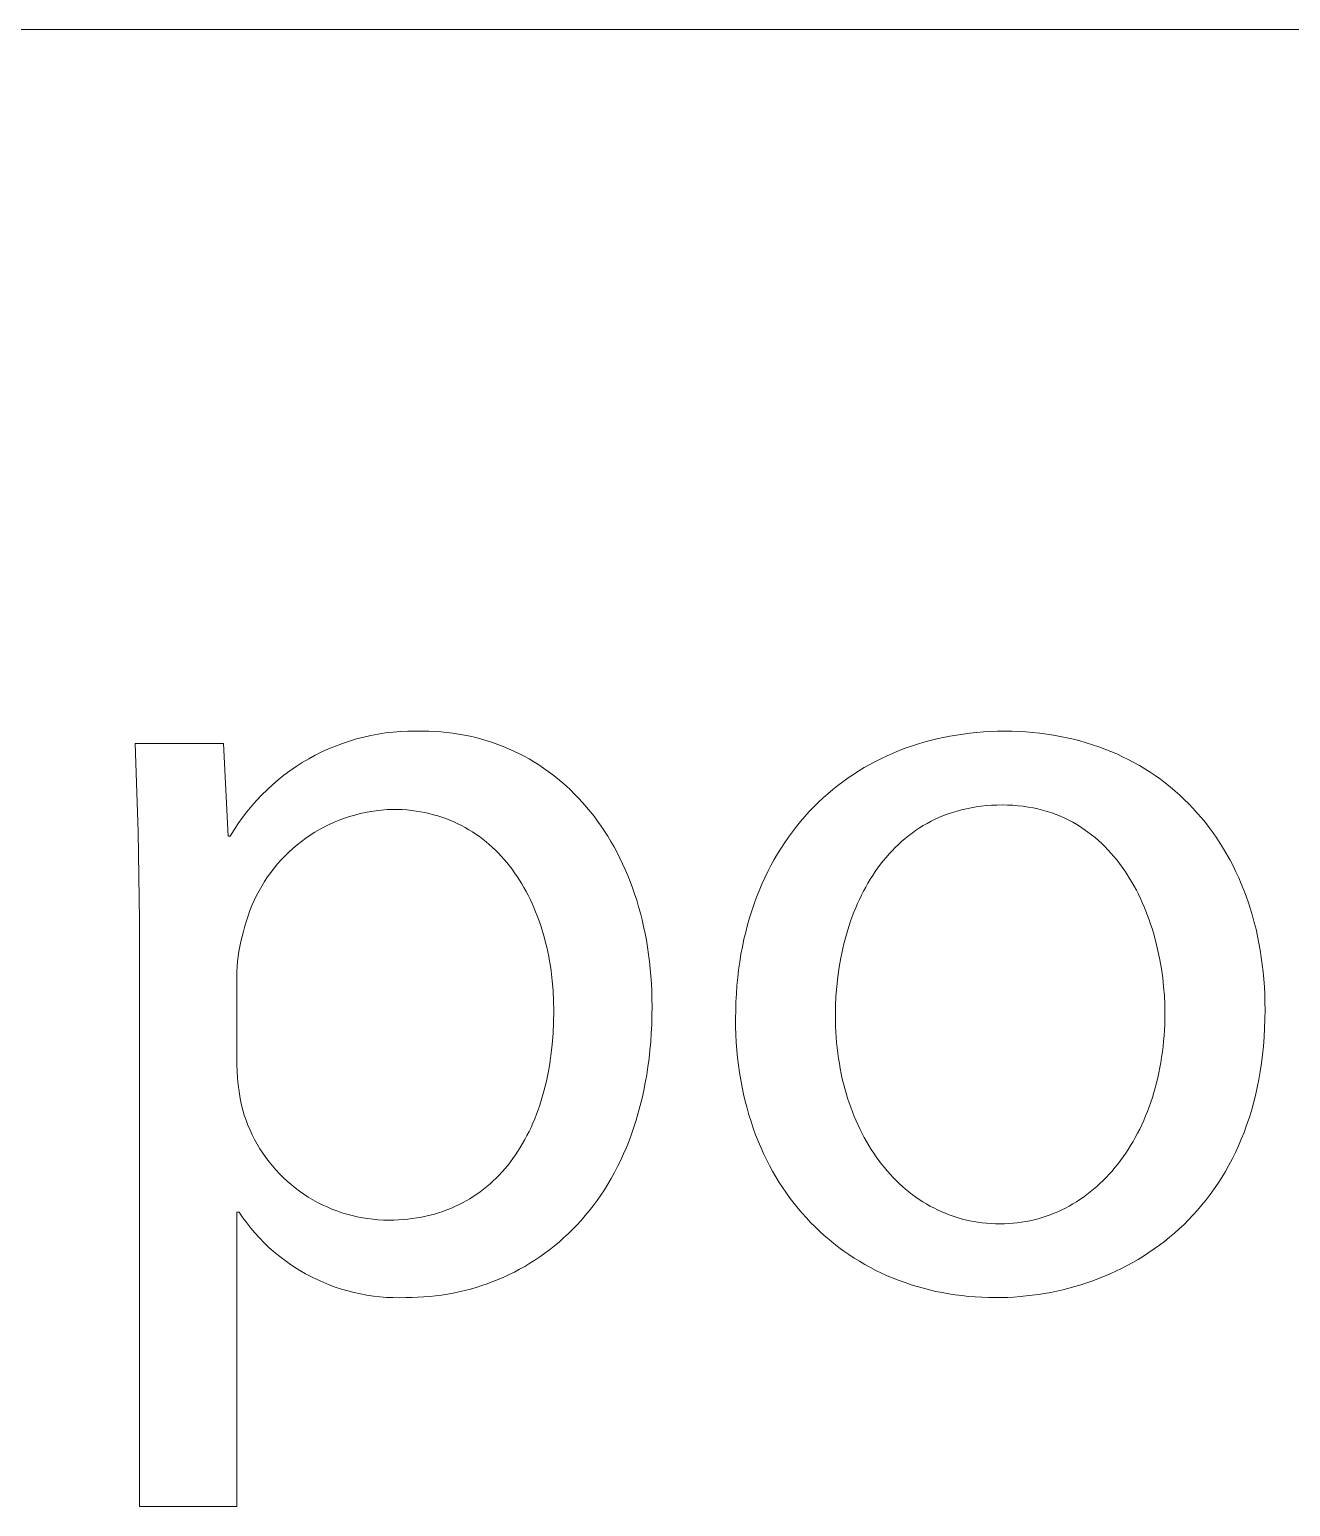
# Model space of a CAD drawing. Header units: millimetres. Extents: x 0 to 4030, y 0 to 2816.
# Drawn here: x 3853.4 to 3898.8, y 397.3 to 450.5 of the extents above; entities that cross this region are included whole.
import ezdxf

# ---------------------------------------------------------------- set-up
doc = ezdxf.new("R2010")
doc.units = ezdxf.units.MM
doc.header["$MEASUREMENT"] = 0
doc.layers.add('Domyślny', color=7, linetype='Continuous', true_color=0x000000)

msp = doc.modelspace()

# ---------------------------------------------------------------- linework, layer by layer
at = {"layer": 'Domyślny', "color": 18, "lineweight": 15, "true_color": 0x000000}
for p, q in [((4026.416, 450.533), (2507.18, 450.533)), ((3857.289, 421.615), (3857.184, 424.802)), ((3857.184, 424.802), (3860.365, 424.802)), ((3860.365, 424.802), (3860.539, 421.46)), ((3864.4, 424.71), (3864.65, 424.805)), ((3864.65, 424.805), (3864.904, 424.89)), ((3864.904, 424.89), (3865.161, 424.967)), ((3865.161, 424.967), (3865.42, 425.035)), ((3865.42, 425.035), (3865.681, 425.093)), ((3865.681, 425.093), (3865.944, 425.143)), ((3865.944, 425.143), (3866.209, 425.183)), ((3866.209, 425.183), (3866.475, 425.214)), ((3866.475, 425.214), (3866.742, 425.235)), ((3866.742, 425.235), (3867.009, 425.248)), ((3867.009, 425.248), (3867.277, 425.251)), ((3867.277, 425.251), (3867.545, 425.245)), ((3867.545, 425.245), (3867.765, 425.242)), ((3867.765, 425.242), (3867.984, 425.233)), ((3867.984, 425.233), (3868.201, 425.219)), ((3868.201, 425.219), (3868.416, 425.198)), ((3868.416, 425.198), (3868.629, 425.173)), ((3868.629, 425.173), (3868.84, 425.141)), ((3868.84, 425.141), (3869.049, 425.104)), ((3869.049, 425.104), (3869.256, 425.062)), ((3869.256, 425.062), (3869.461, 425.014)), ((3869.461, 425.014), (3869.664, 424.96)), ((3869.664, 424.96), (3869.864, 424.902)), ((3869.864, 424.902), (3870.062, 424.838)), ((3870.062, 424.838), (3870.258, 424.768)), ((3885.159, 424.706), (3885.383, 424.779)), ((3885.383, 424.779), (3885.611, 424.847)), ((3885.611, 424.847), (3885.84, 424.91)), ((3885.84, 424.91), (3886.073, 424.967)), ((3886.073, 424.967), (3886.307, 425.019)), ((3886.307, 425.019), (3886.544, 425.066)), ((3886.544, 425.066), (3886.783, 425.107)), ((3886.783, 425.107), (3887.024, 425.143)), ((3887.024, 425.143), (3887.268, 425.174)), ((3887.268, 425.174), (3887.513, 425.199)), ((3887.513, 425.199), (3887.76, 425.218)), ((3887.76, 425.218), (3888.01, 425.232)), ((3888.01, 425.232), (3888.26, 425.24)), ((3888.26, 425.24), (3888.513, 425.243)), ((3888.513, 425.243), (3888.775, 425.24)), ((3888.775, 425.24), (3889.034, 425.231)), ((3889.034, 425.231), (3889.29, 425.217)), ((3889.29, 425.217), (3889.543, 425.196)), ((3889.543, 425.196), (3889.794, 425.17)), ((3889.794, 425.17), (3890.041, 425.138)), ((3890.041, 425.138), (3890.286, 425.1)), ((3890.286, 425.1), (3890.527, 425.057)), ((3890.527, 425.057), (3890.766, 425.008)), ((3890.766, 425.008), (3891.002, 424.954)), ((3891.002, 424.954), (3891.234, 424.894)), ((3891.234, 424.894), (3891.463, 424.829)), ((3891.463, 424.829), (3891.689, 424.758)), ((3863.204, 424.111), (3863.435, 424.248)), ((3863.435, 424.248), (3863.67, 424.376)), ((3863.67, 424.376), (3863.909, 424.496)), ((3863.909, 424.496), (3864.153, 424.607)), ((3864.153, 424.607), (3864.4, 424.71)), ((3870.258, 424.768), (3870.451, 424.694)), ((3870.451, 424.694), (3870.641, 424.614)), ((3870.641, 424.614), (3870.83, 424.529)), ((3870.83, 424.529), (3871.015, 424.439)), ((3871.015, 424.439), (3871.198, 424.344)), ((3871.198, 424.344), (3871.378, 424.244)), ((3871.378, 424.244), (3871.556, 424.139)), ((3883.869, 424.157), (3884.077, 424.261)), ((3884.077, 424.261), (3884.287, 424.36)), ((3884.287, 424.36), (3884.501, 424.455)), ((3884.501, 424.455), (3884.717, 424.543)), ((3884.717, 424.543), (3884.937, 424.627)), ((3884.937, 424.627), (3885.159, 424.706)), ((3891.689, 424.758), (3891.912, 424.682)), ((3891.912, 424.682), (3892.132, 424.601)), ((3892.132, 424.601), (3892.348, 424.515)), ((3892.348, 424.515), (3892.56, 424.423)), ((3892.56, 424.423), (3892.77, 424.326)), ((3892.77, 424.326), (3892.976, 424.225)), ((3862.543, 423.655), (3862.758, 423.815)), ((3862.758, 423.815), (3862.979, 423.967)), ((3862.979, 423.967), (3863.204, 424.111)), ((3871.556, 424.139), (3871.73, 424.029)), ((3871.73, 424.029), (3871.902, 423.914)), ((3871.902, 423.914), (3872.071, 423.795)), ((3872.071, 423.795), (3872.237, 423.671)), ((3883.071, 423.688), (3883.265, 423.813)), ((3883.265, 423.813), (3883.463, 423.933)), ((3883.463, 423.933), (3883.665, 424.047)), ((3883.665, 424.047), (3883.869, 424.157)), ((3892.976, 424.225), (3893.178, 424.118)), ((3893.178, 424.118), (3893.377, 424.006)), ((3893.377, 424.006), (3893.572, 423.889)), ((3893.572, 423.889), (3893.763, 423.768)), ((3893.763, 423.768), (3893.951, 423.642)), ((3861.933, 423.133), (3862.131, 423.314)), ((3862.131, 423.314), (3862.334, 423.488)), ((3862.334, 423.488), (3862.543, 423.655)), ((3872.237, 423.671), (3872.399, 423.542)), ((3872.399, 423.542), (3872.559, 423.408)), ((3872.559, 423.408), (3872.716, 423.27)), ((3872.716, 423.27), (3872.869, 423.127)), ((3882.326, 423.14), (3882.507, 423.285)), ((3882.507, 423.285), (3882.691, 423.424)), ((3882.691, 423.424), (3882.879, 423.559)), ((3882.879, 423.559), (3883.071, 423.688)), ((3893.951, 423.642), (3894.135, 423.511)), ((3894.135, 423.511), (3894.315, 423.375)), ((3894.315, 423.375), (3894.491, 423.234)), ((3894.491, 423.234), (3894.664, 423.089)), ((3861.382, 422.55), (3861.559, 422.75)), ((3861.559, 422.75), (3861.743, 422.945)), ((3861.743, 422.945), (3861.933, 423.133)), ((3872.869, 423.127), (3873.019, 422.979)), ((3873.019, 422.979), (3873.166, 422.827)), ((3873.166, 422.827), (3873.31, 422.671)), ((3873.31, 422.671), (3873.45, 422.51)), ((3881.64, 422.514), (3881.806, 422.678)), ((3881.806, 422.678), (3881.975, 422.837)), ((3881.975, 422.837), (3882.149, 422.991)), ((3882.149, 422.991), (3882.326, 423.14)), ((3894.664, 423.089), (3894.832, 422.939)), ((3894.832, 422.939), (3894.997, 422.785)), ((3894.997, 422.785), (3895.158, 422.627)), ((3860.894, 421.912), (3861.049, 422.13)), ((3861.049, 422.13), (3861.212, 422.343)), ((3861.212, 422.343), (3861.382, 422.55)), ((3864.911, 422.169), (3864.724, 422.106)), ((3865.099, 422.224), (3864.911, 422.169)), ((3865.29, 422.273), (3865.099, 422.224)), ((3865.482, 422.316), (3865.29, 422.273)), ((3865.675, 422.351), (3865.482, 422.316)), ((3865.87, 422.38), (3865.675, 422.351)), ((3866.065, 422.402), (3865.87, 422.38)), ((3866.261, 422.418), (3866.065, 422.402)), ((3866.458, 422.426), (3866.261, 422.418)), ((3866.632, 422.424), (3866.458, 422.426)), ((3866.804, 422.417), (3866.632, 422.424)), ((3866.973, 422.405), (3866.804, 422.417)), ((3867.14, 422.388), (3866.973, 422.405)), ((3867.304, 422.366), (3867.14, 422.388)), ((3867.466, 422.34), (3867.304, 422.366)), ((3867.626, 422.31), (3867.466, 422.34)), ((3867.783, 422.275), (3867.626, 422.31)), ((3867.937, 422.236), (3867.783, 422.275)), ((3868.089, 422.192), (3867.937, 422.236)), ((3868.238, 422.144), (3868.089, 422.192)), ((3868.384, 422.092), (3868.238, 422.144)), ((3873.45, 422.51), (3873.587, 422.345)), ((3873.587, 422.345), (3873.72, 422.176)), ((3873.72, 422.176), (3873.849, 422.002)), ((3881.167, 421.994), (3881.321, 422.172)), ((3881.321, 422.172), (3881.478, 422.345)), ((3881.478, 422.345), (3881.64, 422.514)), ((3886.169, 422.14), (3886.018, 422.072)), ((3886.323, 422.204), (3886.169, 422.14)), ((3886.48, 422.263), (3886.323, 422.204)), ((3886.641, 422.317), (3886.48, 422.263)), ((3886.805, 422.367), (3886.641, 422.317)), ((3886.972, 422.412), (3886.805, 422.367)), ((3887.143, 422.452), (3886.972, 422.412)), ((3887.317, 422.487), (3887.143, 422.452)), ((3887.494, 422.517), (3887.317, 422.487)), ((3887.675, 422.542), (3887.494, 422.517)), ((3887.859, 422.561), (3887.675, 422.542)), ((3888.047, 422.575), (3887.859, 422.561)), ((3888.238, 422.583), (3888.047, 422.575)), ((3888.433, 422.586), (3888.238, 422.583)), ((3888.628, 422.583), (3888.433, 422.586)), ((3888.819, 422.574), (3888.628, 422.583)), ((3889.007, 422.559), (3888.819, 422.574)), ((3889.191, 422.538), (3889.007, 422.559)), ((3889.371, 422.512), (3889.191, 422.538)), ((3889.548, 422.48), (3889.371, 422.512)), ((3889.721, 422.442), (3889.548, 422.48)), ((3889.891, 422.4), (3889.721, 422.442)), ((3890.057, 422.352), (3889.891, 422.4)), ((3890.219, 422.299), (3890.057, 422.352)), ((3890.378, 422.241), (3890.219, 422.299)), ((3890.534, 422.178), (3890.378, 422.241)), ((3890.686, 422.11), (3890.534, 422.178)), ((3895.158, 422.627), (3895.314, 422.464)), ((3895.314, 422.464), (3895.466, 422.296)), ((3895.466, 422.296), (3895.615, 422.124)), ((3895.615, 422.124), (3895.759, 421.948)), ((3857.332, 418.427), (3857.289, 421.615)), ((3860.606, 421.46), (3860.746, 421.688)), ((3860.746, 421.688), (3860.894, 421.912)), ((3863.66, 421.601), (3863.494, 421.496)), ((3863.829, 421.701), (3863.66, 421.601)), ((3864.002, 421.794), (3863.829, 421.701)), ((3864.179, 421.882), (3864.002, 421.794)), ((3864.358, 421.963), (3864.179, 421.882)), ((3864.54, 422.038), (3864.358, 421.963)), ((3864.724, 422.106), (3864.54, 422.038)), ((3868.529, 422.036), (3868.384, 422.092)), ((3868.67, 421.975), (3868.529, 422.036)), ((3868.809, 421.911), (3868.67, 421.975)), ((3868.945, 421.843), (3868.809, 421.911)), ((3869.079, 421.771), (3868.945, 421.843)), ((3869.21, 421.695), (3869.079, 421.771)), ((3869.339, 421.615), (3869.21, 421.695)), ((3869.465, 421.532), (3869.339, 421.615)), ((3873.849, 422.002), (3873.975, 421.824)), ((3873.975, 421.824), (3874.098, 421.642)), ((3874.098, 421.642), (3874.216, 421.456)), ((3880.732, 421.431), (3880.873, 421.623)), ((3880.873, 421.623), (3881.018, 421.811)), ((3881.018, 421.811), (3881.167, 421.994)), ((3885.314, 421.667), (3885.183, 421.573)), ((3885.448, 421.756), (3885.314, 421.667)), ((3885.586, 421.841), (3885.448, 421.756)), ((3885.727, 421.922), (3885.586, 421.841)), ((3885.871, 421.999), (3885.727, 421.922)), ((3886.018, 422.072), (3885.871, 421.999)), ((3890.834, 422.038), (3890.686, 422.11)), ((3890.979, 421.961), (3890.834, 422.038)), ((3891.121, 421.88), (3890.979, 421.961)), ((3891.259, 421.794), (3891.121, 421.88)), ((3891.394, 421.705), (3891.259, 421.794)), ((3891.526, 421.611), (3891.394, 421.705)), ((3891.654, 421.514), (3891.526, 421.611)), ((3895.759, 421.948), (3895.898, 421.768)), ((3895.898, 421.768), (3896.034, 421.583)), ((3896.034, 421.583), (3896.165, 421.395)), ((3860.539, 421.46), (3860.606, 421.46)), ((3863.019, 421.146), (3862.869, 421.019)), ((3863.173, 421.268), (3863.019, 421.146)), ((3863.331, 421.385), (3863.173, 421.268)), ((3863.494, 421.496), (3863.331, 421.385)), ((3869.588, 421.445), (3869.465, 421.532)), ((3869.709, 421.354), (3869.588, 421.445)), ((3869.827, 421.26), (3869.709, 421.354)), ((3869.942, 421.162), (3869.827, 421.26)), ((3870.055, 421.061), (3869.942, 421.162)), ((3870.165, 420.957), (3870.055, 421.061)), ((3874.216, 421.456), (3874.331, 421.266)), ((3874.331, 421.266), (3874.442, 421.072)), ((3874.442, 421.072), (3874.549, 420.873)), ((3880.463, 421.033), (3880.595, 421.234)), ((3880.595, 421.234), (3880.732, 421.431)), ((3884.575, 421.052), (3884.463, 420.937)), ((3884.69, 421.163), (3884.575, 421.052)), ((3884.809, 421.271), (3884.69, 421.163)), ((3884.93, 421.376), (3884.809, 421.271)), ((3885.055, 421.476), (3884.93, 421.376)), ((3885.183, 421.573), (3885.055, 421.476)), ((3891.779, 421.412), (3891.654, 421.514)), ((3891.901, 421.307), (3891.779, 421.412)), ((3892.019, 421.198), (3891.901, 421.307)), ((3892.134, 421.086), (3892.019, 421.198)), ((3892.246, 420.971), (3892.134, 421.086)), ((3896.165, 421.395), (3896.292, 421.202)), ((3896.292, 421.202), (3896.414, 421.005)), ((3862.447, 420.607), (3862.316, 420.46)), ((3862.583, 420.749), (3862.447, 420.607)), ((3862.723, 420.886), (3862.583, 420.749)), ((3862.869, 421.019), (3862.723, 420.886)), ((3870.272, 420.85), (3870.165, 420.957)), ((3870.376, 420.739), (3870.272, 420.85)), ((3870.478, 420.625), (3870.376, 420.739)), ((3870.577, 420.508), (3870.478, 420.625)), ((3874.549, 420.873), (3874.652, 420.671)), ((3874.652, 420.671), (3874.751, 420.465)), ((3880.095, 420.401), (3880.213, 420.616)), ((3880.213, 420.616), (3880.336, 420.827)), ((3880.336, 420.827), (3880.463, 421.033)), ((3884.146, 420.574), (3884.046, 420.447)), ((3884.248, 420.698), (3884.146, 420.574)), ((3884.354, 420.819), (3884.248, 420.698)), ((3884.463, 420.937), (3884.354, 420.819)), ((3892.355, 420.852), (3892.246, 420.971)), ((3892.46, 420.73), (3892.355, 420.852)), ((3892.563, 420.605), (3892.46, 420.73)), ((3892.662, 420.477), (3892.563, 420.605)), ((3896.414, 421.005), (3896.532, 420.805)), ((3896.532, 420.805), (3896.646, 420.6)), ((3896.646, 420.6), (3896.754, 420.392)), ((3861.955, 419.993), (3861.846, 419.829)), ((3862.07, 420.153), (3861.955, 419.993)), ((3862.19, 420.308), (3862.07, 420.153)), ((3862.316, 420.46), (3862.19, 420.308)), ((3870.674, 420.388), (3870.577, 420.508)), ((3870.767, 420.266), (3870.674, 420.388)), ((3870.858, 420.14), (3870.767, 420.266)), ((3870.947, 420.011), (3870.858, 420.14)), ((3871.032, 419.88), (3870.947, 420.011)), ((3874.751, 420.465), (3874.846, 420.256)), ((3874.846, 420.256), (3874.937, 420.042)), ((3874.937, 420.042), (3875.024, 419.825)), ((3879.873, 419.958), (3879.981, 420.182)), ((3879.981, 420.182), (3880.095, 420.401)), ((3883.766, 420.048), (3883.679, 419.91)), ((3883.856, 420.184), (3883.766, 420.048)), ((3883.95, 420.317), (3883.856, 420.184)), ((3884.046, 420.447), (3883.95, 420.317)), ((3892.758, 420.347), (3892.662, 420.477)), ((3892.851, 420.214), (3892.758, 420.347)), ((3892.94, 420.078), (3892.851, 420.214)), ((3893.027, 419.94), (3892.94, 420.078)), ((3896.754, 420.392), (3896.859, 420.179)), ((3896.859, 420.179), (3896.958, 419.963)), ((3861.645, 419.491), (3861.554, 419.317)), ((3861.743, 419.662), (3861.645, 419.491)), ((3861.846, 419.829), (3861.743, 419.662)), ((3871.115, 419.746), (3871.032, 419.88)), ((3871.195, 419.61), (3871.115, 419.746)), ((3871.272, 419.471), (3871.195, 419.61)), ((3871.346, 419.329), (3871.272, 419.471)), ((3875.024, 419.825), (3875.106, 419.604)), ((3875.106, 419.604), (3875.185, 419.379)), ((3879.577, 419.259), (3879.671, 419.496)), ((3879.671, 419.496), (3879.769, 419.729)), ((3879.769, 419.729), (3879.873, 419.958)), ((3883.435, 419.48), (3883.36, 419.332)), ((3883.513, 419.626), (3883.435, 419.48)), ((3883.594, 419.769), (3883.513, 419.626)), ((3883.679, 419.91), (3883.594, 419.769)), ((3893.111, 419.799), (3893.027, 419.94)), ((3893.191, 419.657), (3893.111, 419.799)), ((3893.269, 419.512), (3893.191, 419.657)), ((3893.343, 419.365), (3893.269, 419.512)), ((3896.958, 419.963), (3897.053, 419.743)), ((3897.053, 419.743), (3897.143, 419.52)), ((3897.143, 419.52), (3897.229, 419.293)), ((3861.389, 418.96), (3861.316, 418.777)), ((3861.468, 419.14), (3861.389, 418.96)), ((3861.554, 419.317), (3861.468, 419.14)), ((3871.417, 419.185), (3871.346, 419.329)), ((3871.486, 419.039), (3871.417, 419.185)), ((3871.552, 418.89), (3871.486, 419.039)), ((3875.185, 419.379), (3875.258, 419.151)), ((3875.258, 419.151), (3875.328, 418.919)), ((3879.405, 418.771), (3879.488, 419.017)), ((3879.488, 419.017), (3879.577, 419.259)), ((3883.219, 419.03), (3883.152, 418.876)), ((3883.288, 419.182), (3883.219, 419.03)), ((3883.36, 419.332), (3883.288, 419.182)), ((3893.415, 419.217), (3893.343, 419.365)), ((3893.484, 419.066), (3893.415, 419.217)), ((3893.549, 418.914), (3893.484, 419.066)), ((3897.229, 419.293), (3897.309, 419.062)), ((3897.309, 419.062), (3897.385, 418.828)), ((3857.332, 397.303), (3857.332, 418.427)), ((3861.19, 418.405), (3861.136, 418.215)), ((3861.25, 418.592), (3861.19, 418.405)), ((3861.316, 418.777), (3861.25, 418.592)), ((3871.615, 418.739), (3871.552, 418.89)), ((3871.675, 418.586), (3871.615, 418.739)), ((3871.733, 418.431), (3871.675, 418.586)), ((3871.787, 418.274), (3871.733, 418.431)), ((3875.328, 418.919), (3875.393, 418.684)), ((3875.393, 418.684), (3875.454, 418.445)), ((3875.454, 418.445), (3875.51, 418.203)), ((3879.254, 418.266), (3879.327, 418.52)), ((3879.327, 418.52), (3879.405, 418.771)), ((3882.971, 418.403), (3882.917, 418.242)), ((3883.029, 418.563), (3882.971, 418.403)), ((3883.089, 418.72), (3883.029, 418.563)), ((3883.152, 418.876), (3883.089, 418.72)), ((3893.612, 418.761), (3893.549, 418.914)), ((3893.672, 418.606), (3893.612, 418.761)), ((3893.729, 418.45), (3893.672, 418.606)), ((3893.783, 418.293), (3893.729, 418.45)), ((3897.385, 418.828), (3897.456, 418.59)), ((3897.456, 418.59), (3897.521, 418.349)), ((3861.09, 418.024), (3861.039, 417.847)), ((3861.136, 418.215), (3861.09, 418.024)), ((3871.839, 418.115), (3871.787, 418.274)), ((3871.887, 417.953), (3871.839, 418.115)), ((3871.933, 417.79), (3871.887, 417.953)), ((3875.51, 418.203), (3875.561, 417.957)), ((3875.561, 417.957), (3875.608, 417.708)), ((3879.125, 417.743), (3879.187, 418.007)), ((3879.187, 418.007), (3879.254, 418.266)), ((3882.817, 417.916), (3882.771, 417.751)), ((3882.865, 418.08), (3882.817, 417.916)), ((3882.917, 418.242), (3882.865, 418.08)), ((3893.835, 418.134), (3893.783, 418.293)), ((3893.883, 417.975), (3893.835, 418.134)), ((3893.972, 417.655), (3893.883, 417.975)), ((3897.521, 418.349), (3897.582, 418.104)), ((3897.582, 418.104), (3897.638, 417.856)), ((3897.638, 417.856), (3897.688, 417.605)), ((3860.955, 417.489), (3860.922, 417.307)), ((3860.994, 417.669), (3860.955, 417.489)), ((3861.039, 417.847), (3860.994, 417.669)), ((3871.976, 417.626), (3871.933, 417.79)), ((3872.016, 417.459), (3871.976, 417.626)), ((3872.053, 417.291), (3872.016, 417.459)), ((3875.608, 417.708), (3875.65, 417.456)), ((3875.65, 417.456), (3875.688, 417.201)), ((3879.018, 417.204), (3879.069, 417.476)), ((3879.069, 417.476), (3879.125, 417.743)), ((3882.688, 417.417), (3882.616, 417.079)), ((3882.728, 417.584), (3882.688, 417.417)), ((3882.771, 417.751), (3882.728, 417.584)), ((3894.049, 417.332), (3893.972, 417.655)), ((3894.116, 417.007), (3894.049, 417.332)), ((3897.688, 417.605), (3897.734, 417.351)), ((3897.734, 417.351), (3897.774, 417.093)), ((3860.873, 416.942), (3860.858, 416.759)), ((3860.895, 417.125), (3860.873, 416.942)), ((3860.922, 417.307), (3860.895, 417.125)), ((3872.088, 417.121), (3872.053, 417.291)), ((3872.119, 416.95), (3872.088, 417.121)), ((3872.147, 416.777), (3872.119, 416.95)), ((3875.688, 417.201), (3875.72, 416.942)), ((3875.72, 416.942), (3875.748, 416.68)), ((3878.934, 416.648), (3878.973, 416.928)), ((3878.973, 416.928), (3879.018, 417.204)), ((3882.616, 417.079), (3882.556, 416.737)), ((3894.172, 416.682), (3894.116, 417.007)), ((3897.774, 417.093), (3897.809, 416.832)), ((3897.809, 416.832), (3897.839, 416.568)), ((3860.858, 416.759), (3860.848, 416.575)), ((3860.848, 416.575), (3860.848, 413.233)), ((3872.173, 416.603), (3872.147, 416.777)), ((3872.215, 416.25), (3872.173, 416.603)), ((3875.748, 416.68), (3875.771, 416.416)), ((3875.771, 416.416), (3875.789, 416.148)), ((3878.873, 416.076), (3878.9, 416.364)), ((3878.9, 416.364), (3878.934, 416.648)), ((3882.507, 416.393), (3882.469, 416.046)), ((3882.556, 416.737), (3882.507, 416.393)), ((3894.218, 416.358), (3894.172, 416.682)), ((3894.253, 416.035), (3894.218, 416.358)), ((3897.839, 416.568), (3897.864, 416.302)), ((3897.864, 416.302), (3897.883, 416.032)), ((3872.245, 415.893), (3872.215, 416.25)), ((3872.263, 415.531), (3872.245, 415.893)), ((3875.789, 416.148), (3875.802, 415.877)), ((3875.802, 415.877), (3875.809, 415.603)), ((3878.836, 415.487), (3878.851, 415.784)), ((3878.851, 415.784), (3878.873, 416.076)), ((3882.469, 416.046), (3882.442, 415.699)), ((3894.278, 415.714), (3894.253, 416.035)), ((3897.883, 416.032), (3897.897, 415.759)), ((3897.897, 415.759), (3897.905, 415.483)), ((3872.269, 415.166), (3872.263, 415.531)), ((3875.809, 415.603), (3875.812, 415.327)), ((3875.812, 415.327), (3875.809, 415)), ((3878.827, 415.187), (3878.836, 415.487)), ((3882.426, 415.351), (3882.42, 415.003)), ((3882.442, 415.699), (3882.426, 415.351)), ((3894.293, 415.397), (3894.278, 415.714)), ((3894.297, 415.084), (3894.293, 415.397)), ((3897.908, 415.205), (3897.904, 414.869)), ((3897.905, 415.483), (3897.908, 415.205)), ((3872.243, 414.345), (3872.262, 414.751)), ((3872.262, 414.751), (3872.269, 415.166)), ((3875.8, 414.679), (3875.784, 414.363)), ((3875.809, 415), (3875.8, 414.679)), ((3878.823, 414.883), (3878.827, 415.187)), ((3878.826, 414.594), (3878.823, 414.883)), ((3882.42, 415.003), (3882.422, 414.803)), ((3882.422, 414.803), (3882.427, 414.605)), ((3894.281, 414.475), (3894.29, 414.676)), ((3894.29, 414.676), (3894.296, 414.879)), ((3894.296, 414.879), (3894.297, 415.084)), ((3897.904, 414.869), (3897.893, 414.54)), ((3872.212, 413.947), (3872.243, 414.345)), ((3875.784, 414.363), (3875.763, 414.052)), ((3878.835, 414.309), (3878.826, 414.594)), ((3878.85, 414.028), (3878.835, 414.309)), ((3882.427, 414.605), (3882.436, 414.408)), ((3882.436, 414.408), (3882.449, 414.213)), ((3882.449, 414.213), (3882.465, 414.02)), ((3894.252, 414.078), (3894.268, 414.275)), ((3894.268, 414.275), (3894.281, 414.475)), ((3897.875, 414.216), (3897.85, 413.898)), ((3897.893, 414.54), (3897.875, 414.216)), ((3872.168, 413.559), (3872.212, 413.947)), ((3875.736, 413.747), (3875.703, 413.446)), ((3875.763, 414.052), (3875.736, 413.747)), ((3878.871, 413.75), (3878.85, 414.028)), ((3878.897, 413.476), (3878.871, 413.75)), ((3882.465, 414.02), (3882.484, 413.829)), ((3882.484, 413.829), (3882.507, 413.639)), ((3882.507, 413.639), (3882.533, 413.451)), ((3894.181, 413.497), (3894.208, 413.689)), ((3894.208, 413.689), (3894.232, 413.882)), ((3894.232, 413.882), (3894.252, 414.078)), ((3897.85, 413.898), (3897.818, 413.586)), ((3860.848, 413.233), (3860.856, 412.988)), ((3872.078, 412.994), (3872.111, 413.179)), ((3872.111, 413.179), (3872.141, 413.368)), ((3872.141, 413.368), (3872.168, 413.559)), ((3875.664, 413.151), (3875.62, 412.861)), ((3875.703, 413.446), (3875.664, 413.151)), ((3878.929, 413.205), (3878.897, 413.476)), ((3878.967, 412.938), (3878.929, 413.205)), ((3882.533, 413.451), (3882.563, 413.265)), ((3882.563, 413.265), (3882.595, 413.082)), ((3882.595, 413.082), (3882.632, 412.9)), ((3894.08, 412.936), (3894.117, 413.121)), ((3894.117, 413.121), (3894.151, 413.308)), ((3894.151, 413.308), (3894.181, 413.497)), ((3897.78, 413.28), (3897.735, 412.98)), ((3897.818, 413.586), (3897.78, 413.28)), ((3860.856, 412.988), (3860.872, 412.743)), ((3860.872, 412.743), (3860.895, 412.498)), ((3871.961, 412.451), (3872.003, 412.629)), ((3872.003, 412.629), (3872.042, 412.81)), ((3872.042, 412.81), (3872.078, 412.994)), ((3875.57, 412.576), (3875.514, 412.296)), ((3875.62, 412.861), (3875.57, 412.576)), ((3879.01, 412.674), (3878.967, 412.938)), ((3879.058, 412.414), (3879.01, 412.674)), ((3882.632, 412.9), (3882.671, 412.72)), ((3882.671, 412.72), (3882.714, 412.542)), ((3882.714, 412.542), (3882.759, 412.367)), ((3893.949, 412.395), (3893.996, 412.573)), ((3893.996, 412.573), (3894.04, 412.753)), ((3894.04, 412.753), (3894.08, 412.936)), ((3897.683, 412.686), (3897.625, 412.397)), ((3897.735, 412.98), (3897.683, 412.686)), ((3860.895, 412.498), (3860.926, 412.254)), ((3860.926, 412.254), (3860.964, 412.012)), ((3860.964, 412.012), (3861.009, 411.77)), ((3871.817, 411.931), (3871.868, 412.102)), ((3871.868, 412.102), (3871.916, 412.275)), ((3871.916, 412.275), (3871.961, 412.451)), ((3875.454, 412.021), (3875.388, 411.752)), ((3875.514, 412.296), (3875.454, 412.021)), ((3879.112, 412.158), (3879.058, 412.414)), ((3879.171, 411.906), (3879.112, 412.158)), ((3882.759, 412.367), (3882.808, 412.194)), ((3882.808, 412.194), (3882.86, 412.023)), ((3882.86, 412.023), (3882.915, 411.854)), ((3893.79, 411.875), (3893.846, 412.046)), ((3893.846, 412.046), (3893.899, 412.219)), ((3893.899, 412.219), (3893.949, 412.395)), ((3897.561, 412.114), (3897.491, 411.837)), ((3897.625, 412.397), (3897.561, 412.114)), ((3861.009, 411.77), (3861.059, 411.586)), ((3861.059, 411.586), (3861.115, 411.403)), ((3871.647, 411.436), (3871.707, 411.598)), ((3871.707, 411.598), (3871.764, 411.763)), ((3871.764, 411.763), (3871.817, 411.931)), ((3875.317, 411.488), (3875.24, 411.228)), ((3875.388, 411.752), (3875.317, 411.488)), ((3879.236, 411.657), (3879.171, 411.906)), ((3879.306, 411.413), (3879.236, 411.657)), ((3882.915, 411.854), (3882.973, 411.688)), ((3882.973, 411.688), (3883.035, 411.524)), ((3883.035, 411.524), (3883.099, 411.363)), ((3893.602, 411.377), (3893.668, 411.541)), ((3893.668, 411.541), (3893.73, 411.706)), ((3893.73, 411.706), (3893.79, 411.875)), ((3897.415, 411.566), (3897.332, 411.3)), ((3897.491, 411.837), (3897.415, 411.566)), ((3861.115, 411.403), (3861.177, 411.223)), ((3861.177, 411.223), (3861.246, 411.044)), ((3861.246, 411.044), (3861.321, 410.868)), ((3871.379, 410.815), (3871.45, 410.966)), ((3871.45, 410.966), (3871.518, 411.12)), ((3871.518, 411.12), (3871.584, 411.277)), ((3871.584, 411.277), (3871.647, 411.436)), ((3875.159, 410.975), (3875.073, 410.726)), ((3875.24, 411.228), (3875.159, 410.975)), ((3879.381, 411.172), (3879.306, 411.413)), ((3879.461, 410.935), (3879.381, 411.172)), ((3883.099, 411.363), (3883.166, 411.204)), ((3883.166, 411.204), (3883.236, 411.048)), ((3883.236, 411.048), (3883.308, 410.895)), ((3893.389, 410.904), (3893.463, 411.059)), ((3893.463, 411.059), (3893.534, 411.217)), ((3893.534, 411.217), (3893.602, 411.377)), ((3897.244, 411.041), (3897.151, 410.786)), ((3897.332, 411.3), (3897.244, 411.041)), ((3861.321, 410.868), (3861.402, 410.695)), ((3861.402, 410.695), (3861.488, 410.525)), ((3861.488, 410.525), (3861.581, 410.358)), ((3871.147, 410.381), (3871.227, 410.523)), ((3871.227, 410.523), (3871.304, 410.667)), ((3871.304, 410.667), (3871.379, 410.815)), ((3874.982, 410.482), (3874.887, 410.244)), ((3875.073, 410.726), (3874.982, 410.482)), ((3879.545, 410.702), (3879.461, 410.935)), ((3879.635, 410.473), (3879.545, 410.702)), ((3879.73, 410.248), (3879.635, 410.473)), ((3883.308, 410.895), (3883.384, 410.744)), ((3883.384, 410.744), (3883.463, 410.596)), ((3883.463, 410.596), (3883.544, 410.451)), ((3883.544, 410.451), (3883.628, 410.308)), ((3893.064, 410.312), (3893.149, 410.456)), ((3893.149, 410.456), (3893.232, 410.602)), ((3893.232, 410.602), (3893.312, 410.752)), ((3893.312, 410.752), (3893.389, 410.904)), ((3897.052, 410.538), (3896.947, 410.295)), ((3897.151, 410.786), (3897.052, 410.538)), ((3861.581, 410.358), (3861.68, 410.195)), ((3861.68, 410.195), (3861.784, 410.034)), ((3861.784, 410.034), (3861.894, 409.878)), ((3861.894, 409.878), (3862.009, 409.725)), ((3870.799, 409.845), (3870.89, 409.974)), ((3870.89, 409.974), (3870.979, 410.106)), ((3870.979, 410.106), (3871.064, 410.242)), ((3871.064, 410.242), (3871.147, 410.381)), ((3874.786, 410.011), (3874.682, 409.782)), ((3874.887, 410.244), (3874.786, 410.011)), ((3879.83, 410.027), (3879.73, 410.248)), ((3879.934, 409.81), (3879.83, 410.027)), ((3883.628, 410.308), (3883.715, 410.169)), ((3883.715, 410.169), (3883.804, 410.032)), ((3883.804, 410.032), (3883.896, 409.898)), ((3883.896, 409.898), (3883.991, 409.768)), ((3892.696, 409.768), (3892.792, 409.9)), ((3892.792, 409.9), (3892.885, 410.034)), ((3892.885, 410.034), (3892.976, 410.172)), ((3892.976, 410.172), (3893.064, 410.312)), ((3896.838, 410.057), (3896.723, 409.825)), ((3896.947, 410.295), (3896.838, 410.057)), ((3862.009, 409.725), (3862.129, 409.577)), ((3862.129, 409.577), (3862.255, 409.433)), ((3862.255, 409.433), (3862.385, 409.293)), ((3870.302, 409.248), (3870.407, 409.36)), ((3870.407, 409.36), (3870.509, 409.476)), ((3870.509, 409.476), (3870.609, 409.596)), ((3870.609, 409.596), (3870.705, 409.719)), ((3870.705, 409.719), (3870.799, 409.845)), ((3874.459, 409.342), (3874.341, 409.129)), ((3874.572, 409.559), (3874.459, 409.342)), ((3874.682, 409.782), (3874.572, 409.559)), ((3880.043, 409.597), (3879.934, 409.81)), ((3880.156, 409.388), (3880.043, 409.597)), ((3880.274, 409.184), (3880.156, 409.388)), ((3883.991, 409.768), (3884.088, 409.64)), ((3884.088, 409.64), (3884.187, 409.516)), ((3884.187, 409.516), (3884.29, 409.395)), ((3884.29, 409.395), (3884.394, 409.277)), ((3892.288, 409.275), (3892.394, 409.393)), ((3892.394, 409.393), (3892.497, 409.515)), ((3892.497, 409.515), (3892.598, 409.64)), ((3892.598, 409.64), (3892.696, 409.768)), ((3896.478, 409.378), (3896.348, 409.163)), ((3896.603, 409.599), (3896.478, 409.378)), ((3896.723, 409.825), (3896.603, 409.599)), ((3862.385, 409.293), (3862.52, 409.158)), ((3862.52, 409.158), (3862.66, 409.028)), ((3862.66, 409.028), (3862.804, 408.903)), ((3862.804, 408.903), (3862.953, 408.783)), ((3869.738, 408.736), (3869.856, 408.831)), ((3869.856, 408.831), (3869.972, 408.93)), ((3869.972, 408.93), (3870.085, 409.033)), ((3870.085, 409.033), (3870.195, 409.138)), ((3870.195, 409.138), (3870.302, 409.248)), ((3874.219, 408.922), (3874.093, 408.719)), ((3874.341, 409.129), (3874.219, 408.922)), ((3880.397, 408.983), (3880.274, 409.184)), ((3880.524, 408.787), (3880.397, 408.983)), ((3884.394, 409.277), (3884.501, 409.162)), ((3884.501, 409.162), (3884.611, 409.05)), ((3884.611, 409.05), (3884.723, 408.943)), ((3884.723, 408.943), (3884.837, 408.838)), ((3884.837, 408.838), (3884.954, 408.737)), ((3891.725, 408.734), (3891.842, 408.835)), ((3891.842, 408.835), (3891.957, 408.94)), ((3891.957, 408.94), (3892.07, 409.048)), ((3892.07, 409.048), (3892.18, 409.16)), ((3892.18, 409.16), (3892.288, 409.275)), ((3896.214, 408.953), (3896.075, 408.749)), ((3896.348, 409.163), (3896.214, 408.953)), ((3862.953, 408.783), (3863.106, 408.668)), ((3863.106, 408.668), (3863.262, 408.558)), ((3863.262, 408.558), (3863.422, 408.454)), ((3863.422, 408.454), (3863.586, 408.356)), ((3863.586, 408.356), (3863.753, 408.263)), ((3868.974, 408.242), (3869.108, 408.315)), ((3869.108, 408.315), (3869.239, 408.392)), ((3869.239, 408.392), (3869.368, 408.473)), ((3869.368, 408.473), (3869.494, 408.557)), ((3869.494, 408.557), (3869.617, 408.645)), ((3869.617, 408.645), (3869.738, 408.736)), ((3873.828, 408.33), (3873.691, 408.143)), ((3873.963, 408.522), (3873.828, 408.33)), ((3874.093, 408.719), (3873.963, 408.522)), ((3880.655, 408.595), (3880.524, 408.787)), ((3880.79, 408.408), (3880.655, 408.595)), ((3880.93, 408.225), (3880.79, 408.408)), ((3884.954, 408.737), (3885.072, 408.639)), ((3885.072, 408.639), (3885.193, 408.546)), ((3885.193, 408.546), (3885.317, 408.455)), ((3885.317, 408.455), (3885.442, 408.369)), ((3885.442, 408.369), (3885.57, 408.286)), ((3885.57, 408.286), (3885.699, 408.207)), ((3890.978, 408.204), (3891.108, 408.283)), ((3891.108, 408.283), (3891.236, 408.366)), ((3891.236, 408.366), (3891.361, 408.452)), ((3891.361, 408.452), (3891.485, 408.543)), ((3891.485, 408.543), (3891.606, 408.637)), ((3891.606, 408.637), (3891.725, 408.734)), ((3895.784, 408.357), (3895.633, 408.169)), ((3895.932, 408.55), (3895.784, 408.357)), ((3896.075, 408.749), (3895.932, 408.55)), ((3860.928, 407.905), (3860.848, 407.905)), ((3860.848, 407.905), (3860.848, 397.303)), ((3861.062, 407.711), (3860.928, 407.905)), ((3863.753, 408.263), (3863.924, 408.177)), ((3863.924, 408.177), (3864.097, 408.096)), ((3864.097, 408.096), (3864.273, 408.021)), ((3864.273, 408.021), (3864.451, 407.953)), ((3864.451, 407.953), (3864.632, 407.891)), ((3864.632, 407.891), (3864.815, 407.835)), ((3864.815, 407.835), (3864.999, 407.786)), ((3864.999, 407.786), (3865.185, 407.743)), ((3865.185, 407.743), (3865.373, 407.706)), ((3867.499, 407.731), (3867.658, 407.764)), ((3867.658, 407.764), (3867.814, 407.801)), ((3867.814, 407.801), (3867.968, 407.842)), ((3867.968, 407.842), (3868.119, 407.887)), ((3868.119, 407.887), (3868.268, 407.936)), ((3868.268, 407.936), (3868.414, 407.99)), ((3868.414, 407.99), (3868.558, 408.047)), ((3868.558, 408.047), (3868.699, 408.108)), ((3868.699, 408.108), (3868.838, 408.173)), ((3868.838, 408.173), (3868.974, 408.242)), ((3873.404, 407.785), (3873.255, 407.614)), ((3873.549, 407.962), (3873.404, 407.785)), ((3873.691, 408.143), (3873.549, 407.962)), ((3881.074, 408.046), (3880.93, 408.225)), ((3881.222, 407.872), (3881.074, 408.046)), ((3881.374, 407.702), (3881.222, 407.872)), ((3885.699, 408.207), (3885.831, 408.131)), ((3885.831, 408.131), (3885.965, 408.06)), ((3885.965, 408.06), (3886.1, 407.993)), ((3886.1, 407.993), (3886.238, 407.929)), ((3886.238, 407.929), (3886.377, 407.87)), ((3886.377, 407.87), (3886.519, 407.815)), ((3886.519, 407.815), (3886.662, 407.763)), ((3886.662, 407.763), (3886.807, 407.716)), ((3889.875, 407.715), (3890.019, 407.762)), ((3890.019, 407.762), (3890.162, 407.813)), ((3890.162, 407.813), (3890.302, 407.868)), ((3890.302, 407.868), (3890.441, 407.927)), ((3890.441, 407.927), (3890.578, 407.99)), ((3890.578, 407.99), (3890.714, 408.058)), ((3890.714, 408.058), (3890.847, 408.129)), ((3890.847, 408.129), (3890.978, 408.204)), ((3895.317, 407.809), (3895.154, 407.638)), ((3895.477, 407.987), (3895.317, 407.809)), ((3895.633, 408.169), (3895.477, 407.987)), ((3861.202, 407.522), (3861.062, 407.711)), ((3861.348, 407.338), (3861.202, 407.522)), ((3861.5, 407.159), (3861.348, 407.338)), ((3865.373, 407.706), (3865.562, 407.677)), ((3865.562, 407.677), (3865.751, 407.653)), ((3865.751, 407.653), (3865.942, 407.637)), ((3865.942, 407.637), (3866.133, 407.627)), ((3866.133, 407.627), (3866.324, 407.623)), ((3866.324, 407.623), (3866.499, 407.626)), ((3866.499, 407.626), (3866.671, 407.632)), ((3866.671, 407.632), (3866.842, 407.643)), ((3866.842, 407.643), (3867.01, 407.659)), ((3867.01, 407.659), (3867.175, 407.679)), ((3867.175, 407.679), (3867.339, 407.703)), ((3867.339, 407.703), (3867.499, 407.731)), ((3872.947, 407.286), (3872.788, 407.13)), ((3873.103, 407.447), (3872.947, 407.286)), ((3873.255, 407.614), (3873.103, 407.447)), ((3881.529, 407.536), (3881.374, 407.702)), ((3881.689, 407.376), (3881.529, 407.536)), ((3881.853, 407.219), (3881.689, 407.376)), ((3882.02, 407.068), (3881.853, 407.219)), ((3886.807, 407.716), (3886.954, 407.674)), ((3886.954, 407.674), (3887.103, 407.635)), ((3887.103, 407.635), (3887.254, 407.601)), ((3887.254, 407.601), (3887.406, 407.571)), ((3887.406, 407.571), (3887.559, 407.546)), ((3887.559, 407.546), (3887.715, 407.525)), ((3887.715, 407.525), (3887.872, 407.509)), ((3887.872, 407.509), (3888.03, 407.497)), ((3888.03, 407.497), (3888.191, 407.49)), ((3888.191, 407.49), (3888.352, 407.488)), ((3888.352, 407.488), (3888.511, 407.49)), ((3888.511, 407.49), (3888.668, 407.497)), ((3888.668, 407.497), (3888.824, 407.509)), ((3888.824, 407.509), (3888.978, 407.525)), ((3888.978, 407.525), (3889.132, 407.546)), ((3889.132, 407.546), (3889.283, 407.571)), ((3889.283, 407.571), (3889.434, 407.6)), ((3889.434, 407.6), (3889.582, 407.634)), ((3889.582, 407.634), (3889.73, 407.672)), ((3889.73, 407.672), (3889.875, 407.715)), ((3894.816, 407.31), (3894.642, 407.154)), ((3894.987, 407.471), (3894.816, 407.31)), ((3895.154, 407.638), (3894.987, 407.471)), ((3861.659, 406.985), (3861.5, 407.159)), ((3861.823, 406.817), (3861.659, 406.985)), ((3861.993, 406.654), (3861.823, 406.817)), ((3872.293, 406.693), (3872.121, 406.557)), ((3872.461, 406.833), (3872.293, 406.693)), ((3872.626, 406.979), (3872.461, 406.833)), ((3872.788, 407.13), (3872.626, 406.979)), ((3882.191, 406.921), (3882.02, 407.068)), ((3882.365, 406.778), (3882.191, 406.921)), ((3882.543, 406.641), (3882.365, 406.778)), ((3894.099, 406.718), (3893.913, 406.583)), ((3894.283, 406.858), (3894.099, 406.718)), ((3894.464, 407.003), (3894.283, 406.858)), ((3894.642, 407.154), (3894.464, 407.003)), ((3862.169, 406.498), (3861.993, 406.654)), ((3862.35, 406.347), (3862.169, 406.498)), ((3862.535, 406.203), (3862.35, 406.347)), ((3862.726, 406.065), (3862.535, 406.203)), ((3871.591, 406.182), (3871.409, 406.067)), ((3871.771, 406.302), (3871.591, 406.182)), ((3871.947, 406.427), (3871.771, 406.302)), ((3872.121, 406.557), (3871.947, 406.427)), ((3882.724, 406.508), (3882.543, 406.641)), ((3882.909, 406.38), (3882.724, 406.508)), ((3883.097, 406.256), (3882.909, 406.38)), ((3883.289, 406.138), (3883.097, 406.256)), ((3893.336, 406.209), (3893.138, 406.095)), ((3893.531, 406.329), (3893.336, 406.209)), ((3893.723, 406.453), (3893.531, 406.329)), ((3893.913, 406.583), (3893.723, 406.453)), ((3862.921, 405.933), (3862.726, 406.065)), ((3863.121, 405.809), (3862.921, 405.933)), ((3863.324, 405.691), (3863.121, 405.809)), ((3863.532, 405.581), (3863.324, 405.691)), ((3870.658, 405.658), (3870.464, 405.569)), ((3870.849, 405.753), (3870.658, 405.658)), ((3871.038, 405.852), (3870.849, 405.753)), ((3871.225, 405.957), (3871.038, 405.852)), ((3871.409, 406.067), (3871.225, 405.957)), ((3883.484, 406.024), (3883.289, 406.138)), ((3883.681, 405.916), (3883.484, 406.024)), ((3883.882, 405.812), (3883.681, 405.916)), ((3884.086, 405.713), (3883.882, 405.812)), ((3884.293, 405.62), (3884.086, 405.713)), ((3884.502, 405.531), (3884.293, 405.62)), ((3892.326, 405.688), (3892.118, 405.599)), ((3892.532, 405.782), (3892.326, 405.688)), ((3892.736, 405.881), (3892.532, 405.782)), ((3892.938, 405.986), (3892.736, 405.881)), ((3893.138, 406.095), (3892.938, 405.986)), ((3863.743, 405.477), (3863.532, 405.581)), ((3863.958, 405.381), (3863.743, 405.477)), ((3864.176, 405.292), (3863.958, 405.381)), ((3864.396, 405.211), (3864.176, 405.292)), ((3864.62, 405.137), (3864.396, 405.211)), ((3864.846, 405.071), (3864.62, 405.137)), ((3869.059, 405.087), (3868.852, 405.038)), ((3869.265, 405.14), (3869.059, 405.087)), ((3869.469, 405.199), (3869.265, 405.14)), ((3869.672, 405.263), (3869.469, 405.199)), ((3869.872, 405.332), (3869.672, 405.263)), ((3870.072, 405.406), (3869.872, 405.332)), ((3870.269, 405.485), (3870.072, 405.406)), ((3870.464, 405.569), (3870.269, 405.485)), ((3884.715, 405.448), (3884.502, 405.531)), ((3884.93, 405.369), (3884.715, 405.448)), ((3885.148, 405.296), (3884.93, 405.369)), ((3885.368, 405.228), (3885.148, 405.296)), ((3885.591, 405.165), (3885.368, 405.228)), ((3885.816, 405.108), (3885.591, 405.165)), ((3886.044, 405.056), (3885.816, 405.108)), ((3890.619, 405.115), (3890.401, 405.065)), ((3890.837, 405.169), (3890.619, 405.115)), ((3891.054, 405.229), (3890.837, 405.169)), ((3891.269, 405.293), (3891.054, 405.229)), ((3891.484, 405.362), (3891.269, 405.293)), ((3891.697, 405.436), (3891.484, 405.362)), ((3891.908, 405.515), (3891.697, 405.436)), ((3892.118, 405.599), (3891.908, 405.515)), ((3865.074, 405.013), (3864.846, 405.071)), ((3865.303, 404.962), (3865.074, 405.013)), ((3865.535, 404.92), (3865.303, 404.962)), ((3865.767, 404.885), (3865.535, 404.92)), ((3866.001, 404.858), (3865.767, 404.885)), ((3866.236, 404.84), (3866.001, 404.858)), ((3866.471, 404.829), (3866.236, 404.84)), ((3866.706, 404.826), (3866.471, 404.829)), ((3866.941, 404.832), (3866.706, 404.826)), ((3867.156, 404.834), (3866.941, 404.832)), ((3867.371, 404.842), (3867.156, 404.834)), ((3867.586, 404.855), (3867.371, 404.842)), ((3867.799, 404.873), (3867.586, 404.855)), ((3868.012, 404.896), (3867.799, 404.873)), ((3868.223, 404.924), (3868.012, 404.896)), ((3868.434, 404.957), (3868.223, 404.924)), ((3868.644, 404.995), (3868.434, 404.957)), ((3868.852, 405.038), (3868.644, 404.995)), ((3886.274, 405.009), (3886.044, 405.056)), ((3886.507, 404.967), (3886.274, 405.009)), ((3886.741, 404.931), (3886.507, 404.967)), ((3886.978, 404.901), (3886.741, 404.931)), ((3887.217, 404.875), (3886.978, 404.901)), ((3887.457, 404.856), (3887.217, 404.875)), ((3887.7, 404.842), (3887.457, 404.856)), ((3887.945, 404.833), (3887.7, 404.842)), ((3888.191, 404.831), (3887.945, 404.833)), ((3888.412, 404.833), (3888.191, 404.831)), ((3888.633, 404.84), (3888.412, 404.833)), ((3888.855, 404.851), (3888.633, 404.84)), ((3889.076, 404.868), (3888.855, 404.851)), ((3889.298, 404.889), (3889.076, 404.868)), ((3889.519, 404.914), (3889.298, 404.889)), ((3889.74, 404.945), (3889.519, 404.914)), ((3889.961, 404.98), (3889.74, 404.945)), ((3890.181, 405.02), (3889.961, 404.98)), ((3890.401, 405.065), (3890.181, 405.02)), ((3860.848, 397.303), (3857.332, 397.303))]:
    msp.add_line(p, q, dxfattribs=at)

doc.saveas('drawing.dxf')
